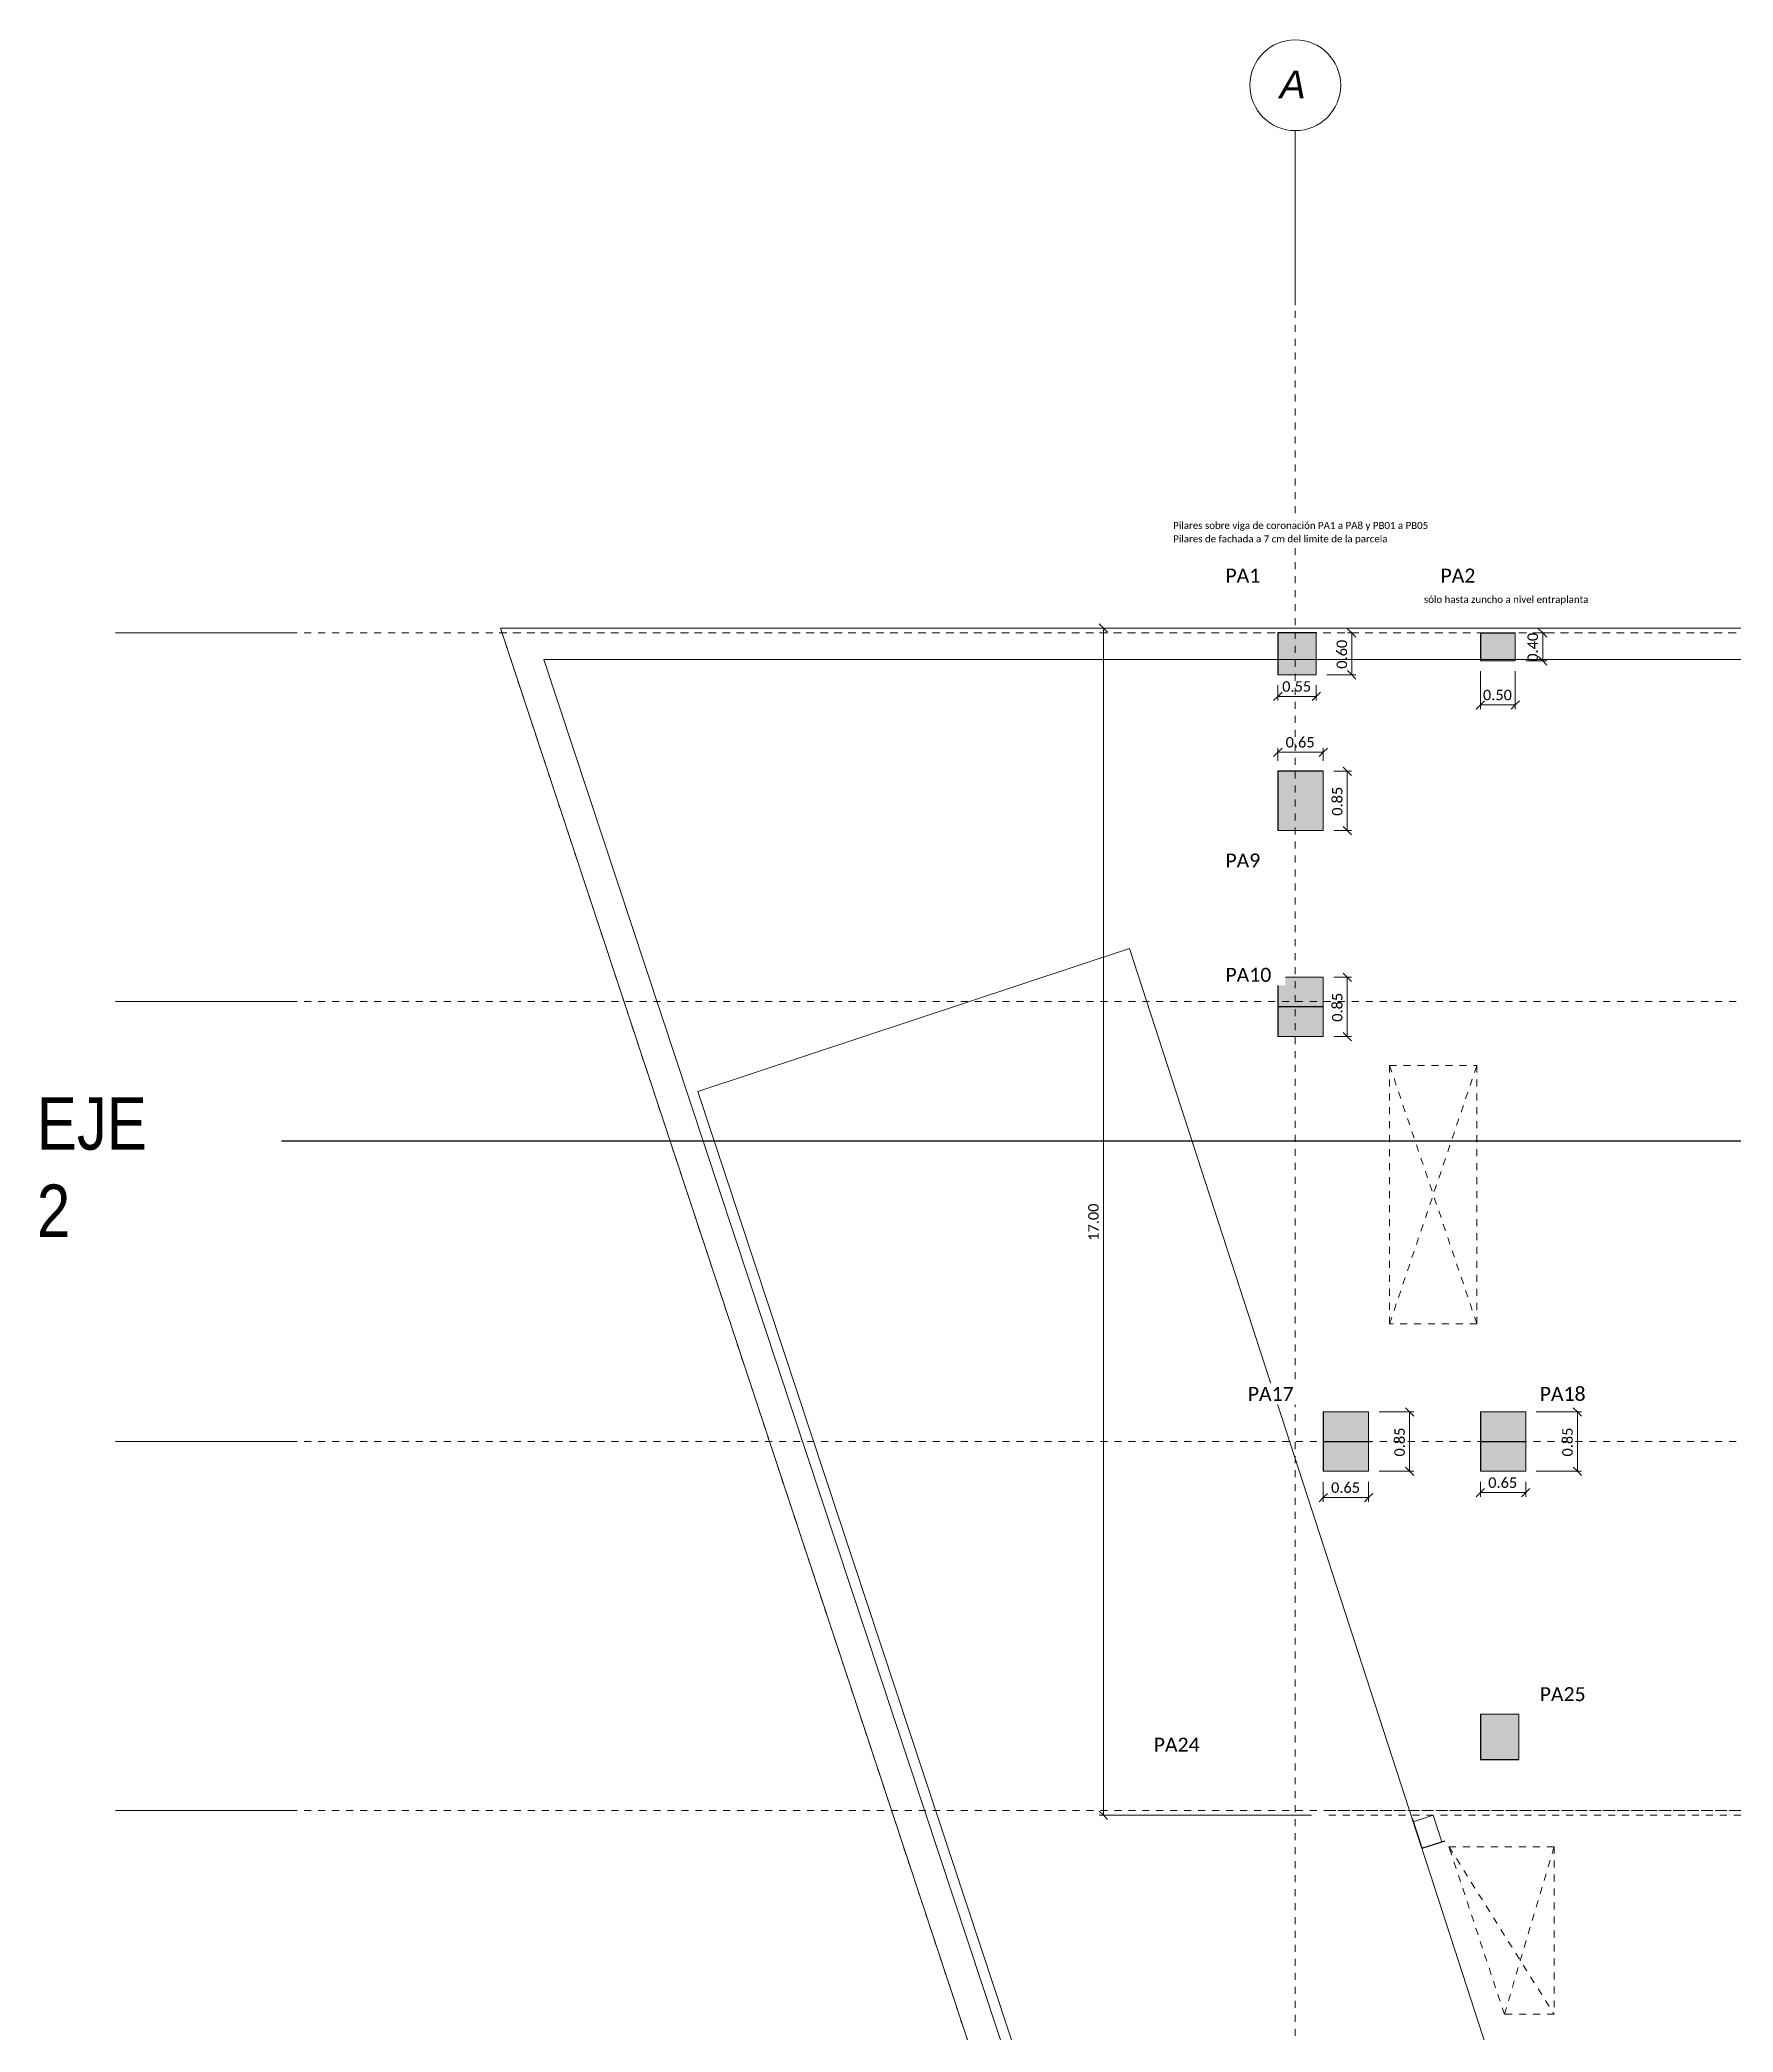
# Model space of a CAD drawing. Header units: millimetres. Extents: x -65 to 53, y -59 to 44.
# Drawn here: x -65.3 to -41.05, y 15.87 to 44.4 of the extents above; entities that cross this region are included whole.
import ezdxf

# ---------------------------------------------------------------- set-up
doc = ezdxf.new("R2010")
doc.units = ezdxf.units.MM
doc.linetypes.add('Trazo general', pattern=[0.001875, 0.00125, -0.000625])
for name, color, linetype, lineweight in [('0-AR-TXT', 7, 'Continuous', 5), ('0-AUX', 7, 'Continuous', 5), ('00-AUX-1', 7, 'Trazo general', 5), ('00-AUX-2', 7, 'Continuous', 5), ('1-AR-ESCALERA', 7, 'Continuous', 5), ('1-AR-PILARES', 7, 'Continuous', 5), ('CS-COTAS-100', 7, 'Continuous', 5)]:
    doc.layers.add(name, color=color, linetype=linetype, lineweight=lineweight)
for name, color, linetype, lineweight, true_color in [('0-AR-TXT-1', 5, 'Continuous', 5, 0x0000ff), ('00-AUX-3', 7, 'Continuous', 25, 0xff8000), ('00-AUX-5', 5, 'Trazo general', 5, 0x0000ff), ('1-AR-PILARES-1', 7, 'Continuous', 5, 0xc0c0c0), ('CS-COTAS-2', 7, 'Continuous', 5, 0x544282), ('REJILLA-1', 7, 'Continuous', 5, 0x008080), ('REJILLA-2', 7, 'Trazo general', 5, 0x008080)]:
    doc.layers.add(name, color=color, linetype=linetype, lineweight=lineweight, true_color=true_color)
doc.layers.add('EJES DE REPLANTEO', color=30, linetype='Continuous')
doc.styles.add('Arial_I', font='ariali.ttf', dxfattribs={"height": 0.4})
doc.styles.add('Calibri', font='calibri.ttf', dxfattribs={"height": 0.2})
doc.styles.add('Calibri_1', font='calibri.ttf', dxfattribs={"height": 0.15})
doc.styles.add('Calibri_2', font='calibri.ttf', dxfattribs={"height": 0.1})
doc.styles.add('FS_Technic', font='technic_.ttf', dxfattribs={"height": 2.5})
doc.dimstyles.new('AIC_replanteo', dxfattribs={"dimscale": 0.3048, "dimtxt": 0.176602, "dimasz": 0.393701, "dimexe": 0.19685, "dimexo": 0.492126, "dimgap": 0.032808, "dimtad": 1, "dimrnd": 0.01, "dimzin": 0, "dimdsep": 46, "dimtxsty": 'Calibri_1', "dimblk1": 'OBLIQUE', "dimblk2": 'OBLIQUE', "dimsah": 1, "dimcen": 0.09, "dimazin": 0, "dimtfac": 1, "dimtdec": 4, "dimtix": 1, "dimtmove": 0, "dimatfit": 3, "dimfxl": 1, "dimtvp": 1, "dimtolj": 1, "dimtzin": 0, "dimarcsym": 2})

# ---------------------------------------------------------------- blocks, each defined once
blk = doc.blocks.new('Rejilla - Extremo de rejilla-3554-Semi-sotano - forjado 02- STR')
at = {"layer": '0-AUX'}
blk.add_circle((0, 0), 0.0065, dxfattribs=at)
blk = doc.blocks.new('DIMBLOCK5-Semi-sotano - forjado 02- STR')
at = {"layer": 'CS-COTAS-100', "color": 187, "lineweight": 15, "true_color": 0x544282, "transparency": 16777216}
for p, q in [((-47.57, 34.199), (-47.51, 34.259)), ((-46.92, 34.199), (-46.86, 34.259)), ((-47.57, 34.199), (-47.63, 34.139)), ((-46.92, 34.199), (-46.98, 34.139))]:
    blk.add_line(p, q, dxfattribs=at)
at = {"layer": 'CS-COTAS-100', "color": 187, "true_color": 0x544282, "transparency": 16777216}
for p, q in [((-47.57, 34.199), (-47.57, 34.259)), ((-46.92, 34.199), (-46.92, 34.259)), ((-47.57, 34.199), (-46.92, 34.199)), ((-47.57, 34.199), (-47.57, 34.078)), ((-46.92, 34.199), (-46.92, 34.078))]:
    blk.add_line(p, q, dxfattribs=at)
at = {"layer": 'CS-COTAS-100', "color": 0, "transparency": 16777216, "insert": (-47.458, 34.417), "char_height": 0.15, "width": 0.5107, "attachment_point": 1, "line_spacing_factor": 1.158048, "style": 'Calibri_1'}
blk.add_mtext('0.65', dxfattribs=at)
blk = doc.blocks.new('_Oblique')
at = {"color": 0, "linetype": 'ByBlock', "lineweight": -2}
blk.add_line((-0.5, -0.5), (0.5, 0.5), dxfattribs=at)
blk = doc.blocks.new('DIMBLOCK6-Semi-sotano - forjado 02- STR')
at = {"layer": 'CS-COTAS-100', "color": 187, "lineweight": 15, "true_color": 0x544282, "transparency": 16777216}
for p, q in [((-46.577, 33.928), (-46.637, 33.988)), ((-46.577, 33.928), (-46.517, 33.868)), ((-46.577, 33.078), (-46.637, 33.138)), ((-46.577, 33.078), (-46.517, 33.018))]:
    blk.add_line(p, q, dxfattribs=at)
at = {"layer": 'CS-COTAS-100', "color": 187, "true_color": 0x544282, "transparency": 16777216}
for p, q in [((-46.577, 33.928), (-46.77, 33.928)), ((-46.577, 33.078), (-46.577, 33.928)), ((-46.577, 33.928), (-46.517, 33.928)), ((-46.577, 33.078), (-46.77, 33.078)), ((-46.577, 33.078), (-46.517, 33.078))]:
    blk.add_line(p, q, dxfattribs=at)
at = {"layer": 'CS-COTAS-100', "color": 0, "transparency": 16777216, "insert": (-46.795, 33.29), "char_height": 0.15, "width": 0.5107, "attachment_point": 1, "rotation": 90, "line_spacing_factor": 1.158048, "style": 'Calibri_1'}
blk.add_mtext('0.85', dxfattribs=at)
blk = doc.blocks.new('DIMBLOCK7-Semi-sotano - forjado 02- STR')
at = {"layer": 'CS-COTAS-100', "color": 187, "true_color": 0x544282, "transparency": 16777216}
for p, q in [((-46.577, 30.978), (-46.77, 30.978)), ((-46.577, 30.128), (-46.577, 30.978)), ((-46.577, 30.978), (-46.517, 30.978)), ((-46.577, 30.128), (-46.77, 30.128)), ((-46.577, 30.128), (-46.517, 30.128))]:
    blk.add_line(p, q, dxfattribs=at)
at = {"layer": 'CS-COTAS-100', "color": 187, "lineweight": 15, "true_color": 0x544282, "transparency": 16777216}
for p, q in [((-46.577, 30.978), (-46.637, 31.038)), ((-46.577, 30.978), (-46.517, 30.918)), ((-46.577, 30.128), (-46.637, 30.188)), ((-46.577, 30.128), (-46.517, 30.068))]:
    blk.add_line(p, q, dxfattribs=at)
at = {"layer": 'CS-COTAS-100', "color": 0, "transparency": 16777216, "insert": (-46.795, 30.34), "char_height": 0.15, "width": 0.5107, "attachment_point": 1, "rotation": 90, "line_spacing_factor": 1.158048, "style": 'Calibri_1'}
blk.add_mtext('0.85', dxfattribs=at)
blk = doc.blocks.new('DIMBLOCK15-Semi-sotano - forjado 02- STR')
at = {"layer": 'CS-COTAS-100', "color": 187, "true_color": 0x544282, "transparency": 16777216}
for p, q in [((-47.57, 34.998), (-47.57, 35.158)), ((-47.02, 34.998), (-47.02, 35.158)), ((-47.57, 34.998), (-47.02, 34.998)), ((-47.57, 34.998), (-47.57, 34.938)), ((-47.02, 34.998), (-47.02, 34.938))]:
    blk.add_line(p, q, dxfattribs=at)
at = {"layer": 'CS-COTAS-100', "color": 187, "lineweight": 15, "true_color": 0x544282, "transparency": 16777216}
for p, q in [((-47.57, 34.998), (-47.63, 34.938)), ((-47.57, 34.998), (-47.51, 35.058)), ((-47.02, 34.998), (-47.08, 34.938)), ((-47.02, 34.998), (-46.96, 35.058))]:
    blk.add_line(p, q, dxfattribs=at)
at = {"layer": 'CS-COTAS-100', "color": 0, "transparency": 16777216, "insert": (-47.508, 35.216), "char_height": 0.15, "width": 0.5107, "attachment_point": 1, "line_spacing_factor": 1.158048, "style": 'Calibri_1'}
blk.add_mtext('0.55', dxfattribs=at)
blk = doc.blocks.new('DIMBLOCK16-Semi-sotano - forjado 02- STR')
at = {"layer": 'CS-COTAS-100', "color": 187, "lineweight": 15, "true_color": 0x544282, "transparency": 16777216}
for p, q in [((-46.511, 35.908), (-46.571, 35.968)), ((-46.511, 35.908), (-46.451, 35.848)), ((-46.511, 35.308), (-46.571, 35.368)), ((-46.511, 35.308), (-46.451, 35.248))]:
    blk.add_line(p, q, dxfattribs=at)
at = {"layer": 'CS-COTAS-100', "color": 187, "true_color": 0x544282, "transparency": 16777216}
for p, q in [((-46.511, 35.908), (-46.571, 35.908)), ((-46.511, 35.308), (-46.511, 35.908)), ((-46.511, 35.908), (-46.446, 35.908)), ((-46.511, 35.308), (-46.87, 35.308)), ((-46.511, 35.308), (-46.451, 35.308))]:
    blk.add_line(p, q, dxfattribs=at)
at = {"layer": 'CS-COTAS-100', "color": 0, "transparency": 16777216, "insert": (-46.729, 35.395), "char_height": 0.15, "width": 0.5107, "attachment_point": 1, "rotation": 90, "line_spacing_factor": 1.158048, "style": 'Calibri_1'}
blk.add_mtext('0.60', dxfattribs=at)
blk = doc.blocks.new('DIMBLOCK17-Semi-sotano - forjado 02- STR')
at = {"layer": 'CS-COTAS-100', "color": 187, "true_color": 0x544282, "transparency": 16777216}
for p, q in [((-44.67, 34.876), (-44.67, 35.358)), ((-44.17, 34.876), (-44.17, 35.358)), ((-44.67, 34.876), (-44.17, 34.876)), ((-44.67, 34.876), (-44.67, 34.816)), ((-44.17, 34.876), (-44.17, 34.816))]:
    blk.add_line(p, q, dxfattribs=at)
at = {"layer": 'CS-COTAS-100', "color": 187, "lineweight": 15, "true_color": 0x544282, "transparency": 16777216}
for p, q in [((-44.67, 34.876), (-44.73, 34.816)), ((-44.67, 34.876), (-44.61, 34.936)), ((-44.17, 34.876), (-44.23, 34.816)), ((-44.17, 34.876), (-44.11, 34.936))]:
    blk.add_line(p, q, dxfattribs=at)
at = {"layer": 'CS-COTAS-100', "color": 0, "transparency": 16777216, "insert": (-44.633, 35.094), "char_height": 0.15, "width": 0.5107, "attachment_point": 1, "line_spacing_factor": 1.158048, "style": 'Calibri_1'}
blk.add_mtext('0.50', dxfattribs=at)
blk = doc.blocks.new('DIMBLOCK18-Semi-sotano - forjado 02- STR')
at = {"layer": 'CS-COTAS-100', "color": 187, "lineweight": 15, "true_color": 0x544282, "transparency": 16777216}
for p, q in [((-43.778, 35.908), (-43.838, 35.968)), ((-43.778, 35.908), (-43.718, 35.848)), ((-43.778, 35.508), (-43.838, 35.568)), ((-43.778, 35.508), (-43.718, 35.448))]:
    blk.add_line(p, q, dxfattribs=at)
at = {"layer": 'CS-COTAS-100', "color": 187, "true_color": 0x544282, "transparency": 16777216}
for p, q in [((-43.778, 35.908), (-43.844, 35.908)), ((-43.778, 35.908), (-43.778, 35.508)), ((-43.778, 35.908), (-43.718, 35.908)), ((-43.778, 35.508), (-44.02, 35.508)), ((-43.778, 35.508), (-43.718, 35.508))]:
    blk.add_line(p, q, dxfattribs=at)
at = {"layer": 'CS-COTAS-100', "color": 0, "transparency": 16777216, "insert": (-43.996, 35.495), "char_height": 0.15, "width": 0.5107, "attachment_point": 1, "rotation": 90, "line_spacing_factor": 1.158048, "style": 'Calibri_1'}
blk.add_mtext('0.40', dxfattribs=at)
blk = doc.blocks.new('DIMBLOCK87-Semi-sotano - forjado 02- STR')
at = {"layer": 'CS-COTAS-100', "color": 187, "true_color": 0x544282, "transparency": 16777216}
for p, q in [((-43.281, 24.753), (-43.87, 24.753)), ((-43.281, 24.753), (-43.281, 23.903)), ((-43.281, 24.753), (-43.221, 24.753)), ((-43.281, 23.903), (-43.87, 23.903)), ((-43.281, 23.903), (-43.221, 23.903))]:
    blk.add_line(p, q, dxfattribs=at)
at = {"layer": 'CS-COTAS-100', "color": 187, "lineweight": 15, "true_color": 0x544282, "transparency": 16777216}
for p, q in [((-43.281, 24.753), (-43.341, 24.813)), ((-43.281, 24.753), (-43.221, 24.693)), ((-43.281, 23.903), (-43.341, 23.963)), ((-43.281, 23.903), (-43.221, 23.843))]:
    blk.add_line(p, q, dxfattribs=at)
at = {"layer": 'CS-COTAS-100', "color": 0, "transparency": 16777216, "insert": (-43.498, 24.115), "char_height": 0.15, "width": 0.5107, "attachment_point": 1, "rotation": 90, "line_spacing_factor": 1.158048, "style": 'Calibri_1'}
blk.add_mtext('0.85', dxfattribs=at)
blk = doc.blocks.new('DIMBLOCK88-Semi-sotano - forjado 02- STR')
at = {"layer": 'CS-COTAS-100', "color": 187, "true_color": 0x544282, "transparency": 16777216}
for p, q in [((-44.67, 23.598), (-44.67, 23.753)), ((-44.02, 23.598), (-44.02, 23.753)), ((-44.67, 23.598), (-44.02, 23.598)), ((-44.67, 23.598), (-44.67, 23.538)), ((-44.02, 23.598), (-44.02, 23.538))]:
    blk.add_line(p, q, dxfattribs=at)
at = {"layer": 'CS-COTAS-100', "color": 187, "lineweight": 15, "true_color": 0x544282, "transparency": 16777216}
for p, q in [((-44.67, 23.598), (-44.73, 23.538)), ((-44.67, 23.598), (-44.61, 23.658)), ((-44.02, 23.598), (-44.08, 23.538)), ((-44.02, 23.598), (-43.96, 23.658))]:
    blk.add_line(p, q, dxfattribs=at)
at = {"layer": 'CS-COTAS-100', "color": 0, "transparency": 16777216, "insert": (-44.558, 23.816), "char_height": 0.15, "width": 0.5107, "attachment_point": 1, "line_spacing_factor": 1.158048, "style": 'Calibri_1'}
blk.add_mtext('0.65', dxfattribs=at)
blk = doc.blocks.new('DIMBLOCK91-Semi-sotano - forjado 02- STR')
at = {"layer": 'CS-COTAS-100', "color": 187, "true_color": 0x544282, "transparency": 16777216}
for p, q in [((-46.92, 23.527), (-46.92, 23.753)), ((-46.27, 23.527), (-46.27, 23.753)), ((-46.92, 23.527), (-46.27, 23.527)), ((-46.92, 23.527), (-46.92, 23.467)), ((-46.27, 23.527), (-46.27, 23.467))]:
    blk.add_line(p, q, dxfattribs=at)
at = {"layer": 'CS-COTAS-100', "color": 187, "lineweight": 15, "true_color": 0x544282, "transparency": 16777216}
for p, q in [((-46.92, 23.527), (-46.98, 23.467)), ((-46.92, 23.527), (-46.86, 23.587)), ((-46.27, 23.527), (-46.33, 23.467)), ((-46.27, 23.527), (-46.21, 23.587))]:
    blk.add_line(p, q, dxfattribs=at)
at = {"layer": 'CS-COTAS-100', "color": 0, "transparency": 16777216, "insert": (-46.808, 23.745), "char_height": 0.15, "width": 0.5107, "attachment_point": 1, "line_spacing_factor": 1.158048, "style": 'Calibri_1'}
blk.add_mtext('0.65', dxfattribs=at)
blk = doc.blocks.new('DIMBLOCK92-Semi-sotano - forjado 02- STR')
at = {"layer": 'CS-COTAS-100', "color": 187, "true_color": 0x544282, "transparency": 16777216}
for p, q in [((-45.684, 24.753), (-46.12, 24.753)), ((-45.684, 24.753), (-45.684, 23.903)), ((-45.684, 24.753), (-45.624, 24.753)), ((-45.684, 23.903), (-46.12, 23.903)), ((-45.684, 23.903), (-45.624, 23.903))]:
    blk.add_line(p, q, dxfattribs=at)
at = {"layer": 'CS-COTAS-100', "color": 187, "lineweight": 15, "true_color": 0x544282, "transparency": 16777216}
for p, q in [((-45.684, 24.753), (-45.744, 24.813)), ((-45.684, 24.753), (-45.624, 24.693)), ((-45.684, 23.903), (-45.744, 23.963)), ((-45.684, 23.903), (-45.624, 23.843))]:
    blk.add_line(p, q, dxfattribs=at)
at = {"layer": 'CS-COTAS-100', "color": 0, "transparency": 16777216, "insert": (-45.902, 24.115), "char_height": 0.15, "width": 0.5107, "attachment_point": 1, "rotation": 90, "line_spacing_factor": 1.158048, "style": 'Calibri_1'}
blk.add_mtext('0.85', dxfattribs=at)
blk = doc.blocks.new('DIMBLOCK100-Semi-sotano - forjado 02- STR')
at = {"layer": 'CS-COTAS-100', "color": 187, "lineweight": 15, "true_color": 0x544282, "transparency": 16777216}
for p, q in [((-50.067, 35.978), (-50.127, 36.038)), ((-50.067, 35.978), (-50.007, 35.918)), ((-50.067, 18.978), (-50.127, 19.038)), ((-50.067, 18.978), (-50.007, 18.918))]:
    blk.add_line(p, q, dxfattribs=at)
at = {"layer": 'CS-COTAS-100', "color": 187, "true_color": 0x544282, "transparency": 16777216}
for p, q in [((-50.067, 35.978), (-50.127, 35.978)), ((-50.067, 18.978), (-50.067, 35.978)), ((-50.067, 35.978), (-50.002, 35.978)), ((-50.067, 18.978), (-50.127, 18.978)), ((-50.067, 18.978), (-47.09, 18.978))]:
    blk.add_line(p, q, dxfattribs=at)
at = {"layer": 'CS-COTAS-100', "color": 0, "transparency": 16777216, "insert": (-50.285, 27.204), "char_height": 0.15, "width": 0.65661, "attachment_point": 1, "rotation": 90, "line_spacing_factor": 1.158048, "style": 'Calibri_1'}
blk.add_mtext('17.00', dxfattribs=at)
blk = doc.blocks.new('zw$7473')
at = {"layer": 'EJES DE REPLANTEO'}
blk.add_line((26.908, 3.8), (-81.327, 3.8), dxfattribs=at)
at = {"layer": 'EJES DE REPLANTEO', "insert": (-84.828, 4.431), "char_height": 0.75, "width": 0.22677, "attachment_point": 1, "style": 'FS_Technic'}
blk.add_mtext('EJE 2', dxfattribs=at)

msp = doc.modelspace()

# ---------------------------------------------------------------- hatches: boundary and pattern name
at = {"layer": '1-AR-PILARES-1'}
for points in [[(-47.02, 35.308), (-47.02, 35.908), (-47.57, 35.908), (-47.57, 35.308)], [(-44.17, 35.508), (-44.17, 35.908), (-44.67, 35.908), (-44.67, 35.508)], [(-47.57, 33.078), (-46.92, 33.078), (-46.92, 33.928), (-47.57, 33.928)], [(-47.57, 30.128), (-46.92, 30.128), (-46.92, 30.978), (-47.57, 30.978)], [(-46.27, 23.903), (-46.27, 24.753), (-46.92, 24.753), (-46.92, 23.903)], [(-44.02, 23.903), (-44.02, 24.753), (-44.67, 24.753), (-44.67, 23.903)], [(-44.12, 19.778), (-44.12, 20.428), (-44.67, 20.428), (-44.67, 19.778)]]:
    msp.add_hatch(color=256, dxfattribs=at).paths.add_polyline_path(points)

# ---------------------------------------------------------------- linework, layer by layer
at = {"layer": '00-AUX-1'}
for p, q in [((-45.97, 26.015), (-45.97, 29.715)), ((-45.97, 29.715), (-44.72, 29.715)), ((-45.97, 26.015), (-44.72, 29.715)), ((-45.97, 29.715), (-44.72, 26.015)), ((-44.72, 29.715), (-44.72, 26.015)), ((-44.72, 26.015), (-45.97, 26.015)), ((-44.326, 16.128), (-45.12, 18.528)), ((-45.12, 18.528), (-43.615, 18.528)), ((-45.12, 18.528), (-43.615, 16.128)), ((-44.326, 16.128), (-43.615, 18.528)), ((-43.615, 18.528), (-43.615, 16.128)), ((-43.615, 16.128), (-44.326, 16.128))]:
    msp.add_line(p, q, dxfattribs=at)
at = {"layer": '00-AUX-2'}
for p, q in [((-58.701, 35.978), (43.26, 35.978)), ((-58.701, 35.978), (-47.345, 1.643)), ((-58.079, 35.528), (42.81, 35.528)), ((-58.079, 35.528), (-46.918, 1.784))]:
    msp.add_line(p, q, dxfattribs=at)
at = {"layer": '00-AUX-3'}
for p, q in [((-47.02, 35.908), (-47.57, 35.908)), ((-47.57, 35.908), (-47.57, 35.318)), ((-44.67, 35.908), (-44.17, 35.908)), ((-44.67, 35.908), (-44.67, 35.508)), ((-46.92, 33.928), (-47.57, 33.928)), ((-47.57, 33.928), (-47.57, 33.078)), ((-47.57, 30.978), (-47.57, 30.128)), ((-46.92, 30.553), (-47.57, 30.553)), ((-46.92, 24.753), (-46.92, 23.903)), ((-44.67, 24.753), (-44.67, 23.903)), ((-46.92, 24.328), (-46.24, 24.328)), ((-44.67, 24.328), (-44.02, 24.328)), ((-44.67, 20.428), (-44.67, 19.778)), ((-44.67, 19.778), (-44.12, 19.778)), ((-45.648, 18.933), (-45.509, 18.505)), ((-45.509, 18.505), (-45.176, 18.613))]:
    msp.add_line(p, q, dxfattribs=at)
at = {"layer": '00-AUX-5'}
for p, q in [((-58.701, 35.978), (43.26, 35.978)), ((-58.701, 35.978), (-47.498, 2.105)), ((-58.721, 35.908), (43.26, 35.908)), ((26.26, 19.048), (-46.94, 19.048)), ((26.26, 18.978), (-46.94, 18.978))]:
    msp.add_line(p, q, dxfattribs=at)
at = {"layer": '1-AR-ESCALERA'}
for p, q in [((-49.694, 31.387), (-55.875, 29.343)), ((-45.632, 18.885), (-49.694, 31.387)), ((-47.579, 4.259), (-55.875, 29.343)), ((-41.53, 6.26), (-45.509, 18.505))]:
    msp.add_line(p, q, dxfattribs=at)
at = {"layer": '1-AR-PILARES'}
for p, q in [((-47.57, 35.908), (-47.57, 35.308)), ((-47.02, 35.908), (-47.57, 35.908)), ((-47.02, 35.308), (-47.02, 35.908)), ((-44.17, 35.908), (-44.67, 35.908)), ((-44.67, 35.908), (-44.67, 35.508)), ((-44.17, 35.508), (-44.17, 35.908)), ((-44.67, 35.508), (-44.17, 35.508)), ((-47.57, 35.308), (-47.02, 35.308)), ((-46.92, 33.928), (-47.57, 33.928)), ((-47.57, 33.928), (-47.57, 33.078)), ((-46.92, 33.078), (-46.92, 33.928)), ((-47.57, 33.078), (-46.92, 33.078)), ((-46.92, 30.978), (-47.57, 30.978)), ((-47.57, 30.978), (-47.57, 30.128)), ((-46.92, 30.128), (-46.92, 30.978)), ((-47.57, 30.128), (-46.92, 30.128)), ((-46.27, 24.753), (-46.92, 24.753)), ((-46.92, 24.753), (-46.92, 23.903)), ((-46.27, 23.903), (-46.27, 24.753)), ((-44.02, 24.753), (-44.67, 24.753)), ((-44.67, 24.753), (-44.67, 23.903)), ((-44.02, 23.903), (-44.02, 24.753)), ((-46.92, 23.903), (-46.27, 23.903)), ((-44.67, 23.903), (-44.02, 23.903)), ((-44.12, 20.428), (-44.67, 20.428)), ((-44.67, 20.428), (-44.67, 19.778)), ((-44.12, 19.778), (-44.12, 20.428)), ((-44.67, 19.778), (-44.12, 19.778)), ((-45.632, 18.885), (-45.347, 18.978)), ((-45.509, 18.505), (-45.632, 18.885)), ((-45.223, 18.598), (-45.347, 18.978)), ((-45.509, 18.505), (-45.223, 18.598))]:
    msp.add_line(p, q, dxfattribs=at)
at = {"layer": 'REJILLA-1'}
for p, q in [((-47.32, 40.6), (-47.32, 43.1)), ((-64.21, 35.908), (-61.71, 35.908)), ((-64.21, 30.628), (-61.71, 30.628)), ((-64.21, 24.328), (-61.71, 24.328)), ((-64.21, 19.048), (-61.71, 19.048))]:
    msp.add_line(p, q, dxfattribs=at)
at = {"layer": 'REJILLA-2'}
for p, q in [((-47.32, -55.779), (-47.32, 40.6)), ((-61.71, 35.908), (48.777, 35.908)), ((-61.71, 30.628), (48.777, 30.628)), ((-61.71, 24.328), (48.777, 24.328)), ((-61.71, 19.048), (48.777, 19.048))]:
    msp.add_line(p, q, dxfattribs=at)

# ---------------------------------------------------------------- block references
at = {"layer": '0-AUX', "xscale": 99.99999999999993, "yscale": 99.99999999999993, "zscale": 99.99999999999993}
msp.add_blockref('Rejilla - Extremo de rejilla-3554-Semi-sotano - forjado 02- STR', (-47.32, 43.75), dxfattribs=at)

# ---------------------------------------------------------------- texts
at = {"layer": '0-AR-TXT-1', "char_height": 0.2, "attachment_point": 1, "style": 'Calibri', "bg_fill": 3, "box_fill_scale": 1.25, "bg_fill_color": 256, "bg_fill_true_color": 13158600, "bg_fill_transparency": 0}
for s, insert, width in [('PA1', (-48.321, 36.829), 0.6173), ('PA2', (-45.241, 36.829), 0.6173), ('PA25', (-43.821, 20.812), 0.8097)]:
    msp.add_mtext(s, dxfattribs=dict(at, insert=insert, width=width))

# ---------------------------------------------------------------- dimensions: what is measured, and where the dimension line sits
at = {"layer": 'CS-COTAS-2'}
for base, p1, p2, override, picture, middle in [((-46.511, 35.908), (-47.02, 35.308), (-46.596, 35.908), {"dimpost": '<>', "dimfxl": 0.734809}, 'DIMBLOCK16-Semi-sotano - forjado 02- STR', (-46.598, 35.608)), ((-43.778, 35.508), (-43.694, 35.908), (-44.17, 35.508), {"dimpost": '<>', "dimfxl": 0.622008}, 'DIMBLOCK18-Semi-sotano - forjado 02- STR', (-43.865, 35.708)), ((-46.577, 33.928), (-46.92, 33.078), (-46.92, 33.928), {"dimpost": '<>', "dimfxl": 0.85}, 'DIMBLOCK6-Semi-sotano - forjado 02- STR', (-46.664, 33.503)), ((-46.577, 30.978), (-46.92, 30.128), (-46.92, 30.978), {"dimpost": '<>', "dimfxl": 0.85}, 'DIMBLOCK7-Semi-sotano - forjado 02- STR', (-46.664, 30.553)), ((-45.684, 23.903), (-46.27, 24.753), (-46.27, 23.903), {"dimpost": '<>', "dimfxl": 0.85}, 'DIMBLOCK92-Semi-sotano - forjado 02- STR', (-45.771, 24.328)), ((-43.281, 23.903), (-44.02, 24.753), (-44.02, 23.903), {"dimpost": '<>', "dimfxl": 0.85}, 'DIMBLOCK87-Semi-sotano - forjado 02- STR', (-43.367, 24.328))]:
    dim = msp.add_linear_dim(base=base, p1=p1, p2=p2, angle=90, dimstyle='AIC_replanteo', override=override, dxfattribs=at)
    dim.commit()
    dim.dimension.update_dxf_attribs({"geometry": picture, "text_midpoint": middle})
for base, p1, p2, override, picture, middle in [((-44.17, 34.876), (-44.67, 35.508), (-44.17, 35.508), {"dimpost": '<>', "dimfxl": 0.5}, 'DIMBLOCK17-Semi-sotano - forjado 02- STR', (-44.42, 34.963)), ((-47.02, 34.998), (-47.57, 35.308), (-47.02, 35.308), {"dimpost": '<>', "dimfxl": 0.55}, 'DIMBLOCK15-Semi-sotano - forjado 02- STR', (-47.295, 35.085)), ((-46.92, 34.199), (-47.57, 33.928), (-46.92, 33.928), {"dimpost": '<>', "dimfxl": 0.65}, 'DIMBLOCK5-Semi-sotano - forjado 02- STR', (-47.245, 34.286)), ((-46.27, 23.527), (-46.92, 23.903), (-46.27, 23.903), {"dimpost": '<>', "dimfxl": 0.65}, 'DIMBLOCK91-Semi-sotano - forjado 02- STR', (-46.595, 23.614)), ((-44.02, 23.598), (-44.67, 23.903), (-44.02, 23.903), {"dimpost": '<>', "dimfxl": 0.65}, 'DIMBLOCK88-Semi-sotano - forjado 02- STR', (-44.345, 23.685))]:
    dim = msp.add_linear_dim(base=base, p1=p1, p2=p2, dimstyle='AIC_replanteo', override=override, dxfattribs=at)
    dim.commit()
    dim.dimension.update_dxf_attribs({"geometry": picture, "text_midpoint": middle})

# ---------------------------------------------------------------- next in the draw order: texts
at = {"layer": '0-AR-TXT', "char_height": 0.1, "attachment_point": 1, "style": 'Calibri_2', "bg_fill": 3, "box_fill_scale": 1.25, "bg_fill_color": 256, "bg_fill_true_color": 13158600, "bg_fill_transparency": 0}
for s, insert, width in [('Pilares sobre viga de coronación PA1 a PA8 y PB01 a PB05', (-49.068, 37.497), 4.48945), ('sólo hasta zuncho a nivel entraplanta', (-45.478, 36.438), 2.95021)]:
    msp.add_mtext(s, dxfattribs=dict(at, insert=insert, width=width))
at = {"layer": '0-AR-TXT-1', "char_height": 0.2, "attachment_point": 1, "style": 'Calibri', "bg_fill": 3, "box_fill_scale": 1.25, "bg_fill_color": 256, "bg_fill_true_color": 13158600, "bg_fill_transparency": 0}
for s, insert, width in [('PA9', (-48.321, 32.749), 0.6173), ('PA10', (-48.321, 31.112), 0.8097), ('PA17', (-48.001, 25.112), 0.8097), ('PA18', (-43.821, 25.112), 0.8097), ('PA24', (-49.347, 20.089), 0.8097)]:
    msp.add_mtext(s, dxfattribs=dict(at, insert=insert, width=width))
at = {"layer": '0-AUX', "insert": (-47.543, 43.961), "char_height": 0.4, "width": 0.45696, "attachment_point": 1, "style": 'Arial_I', "bg_fill": 3, "box_fill_scale": 1.25, "bg_fill_color": 256, "bg_fill_true_color": 13158600, "bg_fill_transparency": 0}
msp.add_mtext('\\fArial|b0|i1|c0|p34|;A', dxfattribs=at)

# ---------------------------------------------------------------- next in the draw order: texts
at = {"layer": '0-AR-TXT', "insert": (-49.068, 37.305), "char_height": 0.1, "width": 3.81603, "attachment_point": 1, "style": 'Calibri_2', "bg_fill": 3, "box_fill_scale": 1.25, "bg_fill_color": 256, "bg_fill_true_color": 13158600, "bg_fill_transparency": 0}
msp.add_mtext('Pilares de fachada a 7 cm del limite de la parcela', dxfattribs=at)

# ---------------------------------------------------------------- next in the draw order: dimensions: what is measured, and where the dimension line sits
at = {"layer": 'CS-COTAS-2'}
dim = msp.add_linear_dim(base=(-50.067, 35.978), p1=(-46.94, 18.978), p2=(-50.152, 35.978), angle=90, dimstyle='AIC_replanteo', override={"dimpost": '<>', "dimfxl": 17.300751}, dxfattribs=at)
dim.commit()
dim.dimension.update_dxf_attribs({"geometry": 'DIMBLOCK100-Semi-sotano - forjado 02- STR', "text_midpoint": (-50.154, 27.478)})

# ---------------------------------------------------------------- next in the draw order: block references
msp.add_blockref('zw$7473', (19.49, 24.828))

doc.saveas('drawing.dxf')
